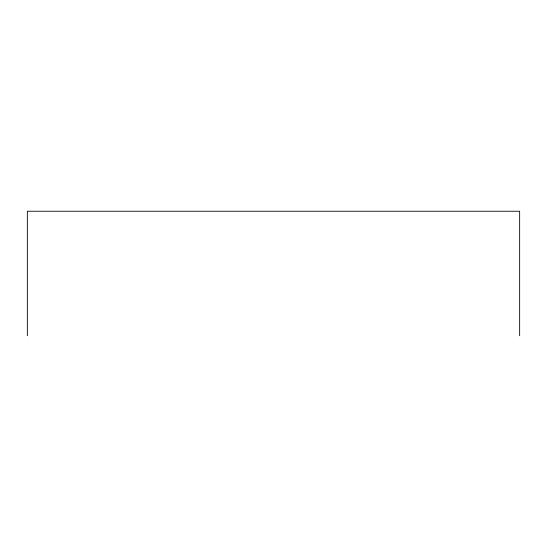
<?xml version="1.0" encoding="UTF-8"?>
<svg xmlns="http://www.w3.org/2000/svg" width="547" height="547" viewBox="0 0 547 547"><rect width="100%" height="100%" fill="white"/><g stroke="black" fill="none" stroke-linecap="round" stroke-linejoin="round"><path stroke-width="0.82" d="M519.65 335.762L519.65 211.238L27.35 211.238L27.35 335.762"/></g></svg>
